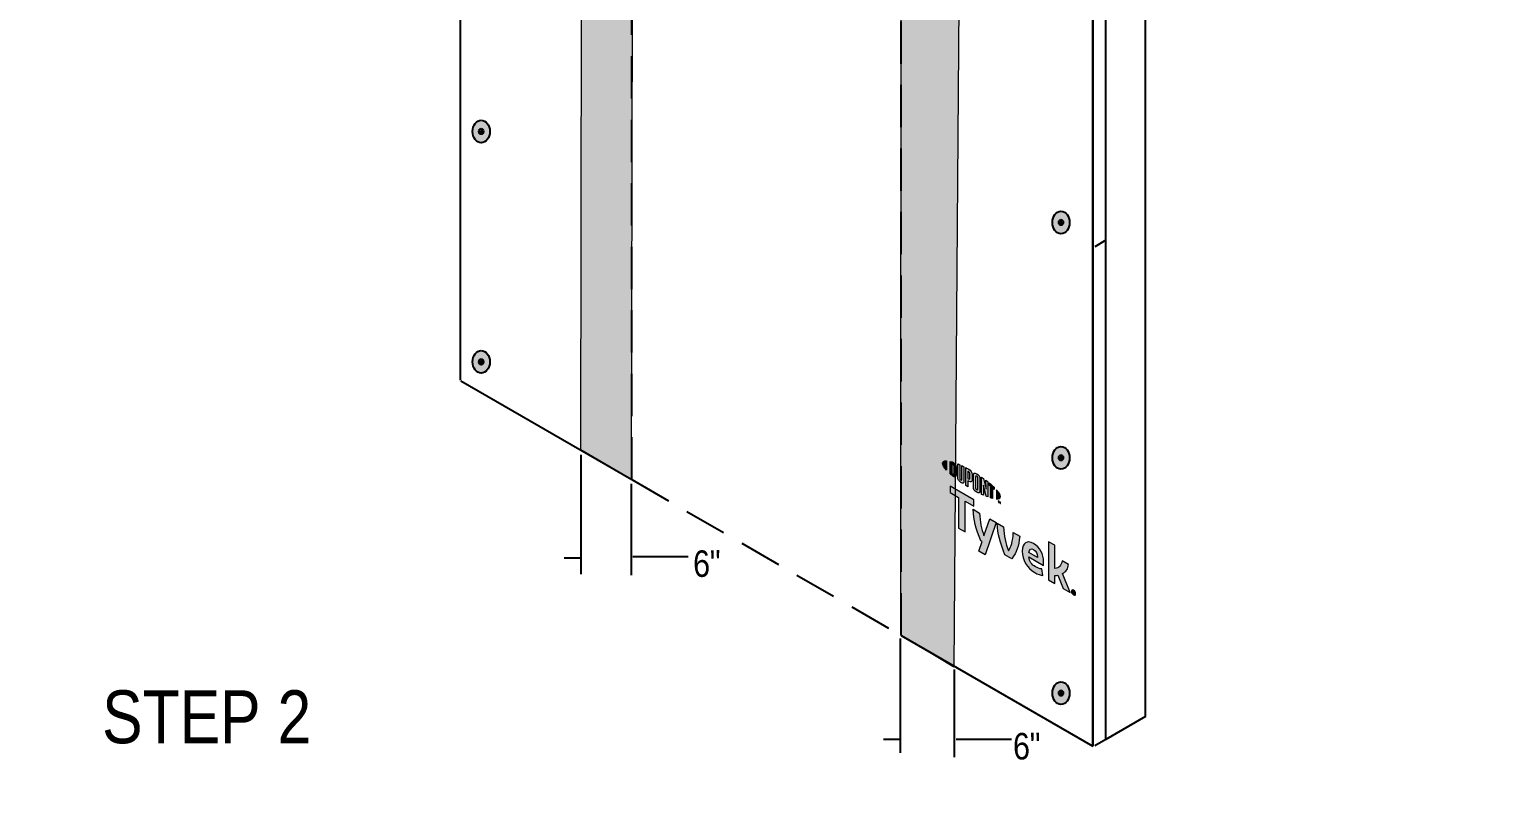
# Model space of a CAD drawing. Header units: inches. Extents: x -26 to 76, y -15 to 22.
# Drawn here: x 0.03 to 8.77, y -7.39 to -2.9 of the extents above; entities that cross this region are included whole.
import ezdxf

# ---------------------------------------------------------------- set-up
doc = ezdxf.new("R2010")
doc.units = ezdxf.units.IN
doc.header["$MEASUREMENT"] = 0
for name, pattern in [('AI-Linetype-0', [0.375113, 0.250075, -0.125038]), ('AI-Linetype-8', [0.375113, 0.250075, -0.125038]), ('AI-Linetype-9', [0.375113, 0.250075, -0.125038])]:
    doc.linetypes.add(name, pattern=pattern)
for name, color, linetype, lineweight in [('.ATI-TEXT_2', 7, 'Continuous', 0), ('G-ANNO-TTLB', 7, 'Continuous', 0), ('LOGOS', 7, 'Continuous', 0), ('No Fasteners', 7, 'Continuous', 0), ('TYVEK', 7, 'Continuous', 0)]:
    doc.layers.add(name, color=color, linetype=linetype, lineweight=lineweight)

# ---------------------------------------------------------------- blocks, each defined once
blk = doc.blocks.new('Block_31')
at = {"layer": 'TYVEK', "true_color": 0x003b71, "transparency": 33554687}
h = blk.add_hatch(color=156, dxfattribs=at)
h.dxf.hatch_style = 2
edge = h.paths.add_edge_path()
edge.add_ellipse((6.1205, -6.8238), major_axis=(0, 0.0664), ratio=0.766948, start_angle=0, end_angle=360)
at = {"layer": 'TYVEK', "color": 252, "lineweight": 25, "true_color": 0x848484}
for p, q in [((6.1205, -6.8063), (6.1205, -6.8405)), ((6.107, -6.8234), (6.134, -6.8234))]:
    blk.add_line(p, q, dxfattribs=at)
at = {"layer": 'TYVEK', "color": 18, "lineweight": 25, "true_color": 0x000000}
blk.add_ellipse((6.1205, -6.8238), major_axis=(0, 0.0664), ratio=0.766948, dxfattribs=at)
at = {"layer": 'TYVEK', "color": 252, "lineweight": 25, "true_color": 0x848484}
blk.add_ellipse((6.1205, -6.8234), major_axis=(0, 0.0171), ratio=0.788846, dxfattribs=at)
blk = doc.blocks.new('Block_32')
at = {"layer": 'TYVEK', "true_color": 0x003b71, "transparency": 33554687}
h = blk.add_hatch(color=156, dxfattribs=at)
h.dxf.hatch_style = 2
edge = h.paths.add_edge_path()
edge.add_ellipse((2.6992, -4.8675), major_axis=(0, 0.0664), ratio=0.766948, start_angle=0, end_angle=360)
at = {"layer": 'TYVEK', "color": 252, "lineweight": 25, "true_color": 0x848484}
for p, q in [((2.6857, -4.8671), (2.7128, -4.8671)), ((2.6992, -4.8499), (2.6992, -4.8842))]:
    blk.add_line(p, q, dxfattribs=at)
at = {"layer": 'TYVEK', "color": 18, "lineweight": 25, "true_color": 0x000000}
blk.add_ellipse((2.6992, -4.8675), major_axis=(0, 0.0664), ratio=0.766948, dxfattribs=at)
at = {"layer": 'TYVEK', "color": 252, "lineweight": 25, "true_color": 0x848484}
blk.add_ellipse((2.6992, -4.8671), major_axis=(0, 0.0171), ratio=0.788846, dxfattribs=at)
blk = doc.blocks.new('Block_33')
at = {"layer": 'TYVEK', "true_color": 0x003b71, "transparency": 33554687}
h = blk.add_hatch(color=156, dxfattribs=at)
h.dxf.hatch_style = 2
edge = h.paths.add_edge_path()
edge.add_ellipse((6.1205, -4.0441), major_axis=(0, 0.0664), ratio=0.766948, start_angle=0, end_angle=360)
at = {"layer": 'TYVEK', "color": 252, "lineweight": 25, "true_color": 0x848484}
for p, q in [((6.107, -4.0437), (6.134, -4.0437)), ((6.1205, -4.0265), (6.1205, -4.0608))]:
    blk.add_line(p, q, dxfattribs=at)
at = {"layer": 'TYVEK', "color": 18, "lineweight": 25, "true_color": 0x000000}
blk.add_ellipse((6.1205, -4.0441), major_axis=(0, 0.0664), ratio=0.766948, dxfattribs=at)
at = {"layer": 'TYVEK', "color": 252, "lineweight": 25, "true_color": 0x848484}
blk.add_ellipse((6.1205, -4.0437), major_axis=(0, 0.0171), ratio=0.788846, dxfattribs=at)
blk = doc.blocks.new('Block_34')
at = {"layer": 'TYVEK', "true_color": 0x003b71, "transparency": 33554687}
h = blk.add_hatch(color=156, dxfattribs=at)
h.dxf.hatch_style = 2
edge = h.paths.add_edge_path()
edge.add_ellipse((6.1205, -5.434), major_axis=(0, 0.0664), ratio=0.766948, start_angle=0, end_angle=360)
at = {"layer": 'TYVEK', "color": 252, "lineweight": 25, "true_color": 0x848484}
for p, q in [((6.107, -5.4335), (6.134, -5.4335)), ((6.1205, -5.4164), (6.1205, -5.4507))]:
    blk.add_line(p, q, dxfattribs=at)
at = {"layer": 'TYVEK', "color": 18, "lineweight": 25, "true_color": 0x000000}
blk.add_ellipse((6.1205, -5.434), major_axis=(0, 0.0664), ratio=0.766948, dxfattribs=at)
at = {"layer": 'TYVEK', "color": 252, "lineweight": 25, "true_color": 0x848484}
blk.add_ellipse((6.1205, -5.4335), major_axis=(0, 0.0171), ratio=0.788846, dxfattribs=at)
blk = doc.blocks.new('Block_37')
at = {"layer": 'TYVEK', "true_color": 0x003b71, "transparency": 33554687}
h = blk.add_hatch(color=156, dxfattribs=at)
h.dxf.hatch_style = 2
edge = h.paths.add_edge_path()
edge.add_ellipse((2.6992, -3.5066), major_axis=(0, 0.0664), ratio=0.766948, start_angle=0, end_angle=360)
at = {"layer": 'TYVEK', "color": 252, "lineweight": 25, "true_color": 0x848484}
for p, q in [((2.6992, -3.4891), (2.6992, -3.5233)), ((2.6857, -3.5062), (2.7128, -3.5062))]:
    blk.add_line(p, q, dxfattribs=at)
at = {"layer": 'TYVEK', "color": 18, "lineweight": 25, "true_color": 0x000000}
blk.add_ellipse((2.6992, -3.5066), major_axis=(0, 0.0664), ratio=0.766948, dxfattribs=at)
at = {"layer": 'TYVEK', "color": 252, "lineweight": 25, "true_color": 0x848484}
blk.add_ellipse((2.6992, -3.5062), major_axis=(0, 0.0171), ratio=0.788846, dxfattribs=at)
blk = doc.blocks.new('Block_39')
at = {"layer": 'TYVEK', "color": 18, "lineweight": 25, "true_color": 0x000000}
for points in [[(2.585, 0.8928)], [(2.585, -4.9733)]]:
    blk.add_lwpolyline(points, dxfattribs=at)
blk = doc.blocks.new('Block_40')
at = {"layer": 'TYVEK', "color": 18, "lineweight": 25, "true_color": 0x000000}
for points in [[(2.585, -4.9733)], [(6.3194, -7.1352)]]:
    blk.add_lwpolyline(points, dxfattribs=at)
blk = doc.blocks.new('Block_264')
at = {"layer": 'LOGOS', "true_color": 0x848484, "transparency": 33554687}
h = blk.add_hatch(color=252, dxfattribs=at)
h.dxf.hatch_style = 2
edge = h.paths.add_edge_path()
edge.add_spline(control_points=[(5.422, -5.466), (5.422, -5.476), (5.4305, -5.4903), (5.4453, -5.5069), (5.4453, -5.5069), (5.4453, -5.4522), (5.4453, -5.4522), (5.4305, -5.4516), (5.422, -5.456), (5.422, -5.466)], knot_values=[0, 0, 0, 0, 1, 1, 1, 2, 2, 2, 3, 3, 3, 3], degree=3, periodic=0)
h = blk.add_hatch(color=252, dxfattribs=at)
h.dxf.hatch_style = 2
edge = h.paths.add_edge_path()
edge.add_spline(control_points=[(5.4898, -5.5275), (5.4898, -5.5317), (5.4876, -5.5318), (5.485, -5.5303), (5.483, -5.5291), (5.4798, -5.5264), (5.4772, -5.5241), (5.4772, -5.5241), (5.4772, -5.4718), (5.4772, -5.4718), (5.4798, -5.4725), (5.483, -5.4735), (5.485, -5.4747), (5.4876, -5.4762), (5.4898, -5.4788), (5.4898, -5.483), (5.4898, -5.483), (5.4898, -5.5275), (5.4898, -5.5275)], knot_values=[0, 0, 0, 0, 1, 1, 1, 2, 2, 2, 3, 3, 3, 4, 4, 4, 5, 5, 5, 6, 6, 6, 6], degree=3, periodic=0)
edge = h.paths.add_edge_path()
edge.add_spline(control_points=[(5.4867, -5.462), (5.4826, -5.4596), (5.4766, -5.4575), (5.4658, -5.4551), (5.4658, -5.4551), (5.4658, -5.5277), (5.4658, -5.5277), (5.4753, -5.5365), (5.4826, -5.5426), (5.4867, -5.545), (5.4963, -5.5505), (5.5016, -5.5469), (5.5016, -5.5362), (5.5016, -5.5362), (5.5016, -5.488), (5.5016, -5.488), (5.5016, -5.4773), (5.4963, -5.4675), (5.4867, -5.462)], knot_values=[0, 0, 0, 0, 1, 1, 1, 2, 2, 2, 3, 3, 3, 4, 4, 4, 5, 5, 5, 6, 6, 6, 6], degree=3, periodic=0)
h = blk.add_hatch(color=252, dxfattribs=at)
h.dxf.hatch_style = 2
edge = h.paths.add_edge_path()
edge.add_spline(control_points=[(5.5349, -5.562), (5.5349, -5.5662), (5.5336, -5.5681), (5.529, -5.5649), (5.5246, -5.5616), (5.5233, -5.5588), (5.5233, -5.5538), (5.5233, -5.5538), (5.5233, -5.4748), (5.5233, -5.4748), (5.5204, -5.4735), (5.5137, -5.4707), (5.5109, -5.4695), (5.5109, -5.4695), (5.5109, -5.5494), (5.5109, -5.5494), (5.5109, -5.5621), (5.5163, -5.5702), (5.529, -5.5793), (5.5407, -5.5876), (5.5479, -5.5849), (5.5479, -5.5708), (5.5479, -5.5708), (5.5479, -5.4864), (5.5479, -5.4864), (5.5455, -5.4851), (5.5375, -5.4813), (5.5349, -5.4801), (5.5349, -5.4801), (5.5349, -5.562), (5.5349, -5.562)], knot_values=[0, 0, 0, 0, 1, 1, 1, 2, 2, 2, 3, 3, 3, 4, 4, 4, 5, 5, 5, 6, 6, 6, 7, 7, 7, 8, 8, 8, 9, 9, 9, 10, 10, 10, 10], degree=3, periodic=0)
h = blk.add_hatch(color=252, dxfattribs=at)
h.dxf.hatch_style = 2
edge = h.paths.add_edge_path()
edge.add_spline(control_points=[(5.5824, -5.5547), (5.5824, -5.5593), (5.581, -5.5608), (5.5757, -5.5578), (5.5757, -5.5578), (5.5711, -5.5551), (5.5711, -5.5551), (5.5711, -5.5551), (5.5711, -5.5132), (5.5711, -5.5132), (5.5731, -5.5143), (5.5742, -5.5148), (5.5754, -5.5156), (5.5812, -5.5189), (5.5824, -5.522), (5.5824, -5.5267), (5.5824, -5.5267), (5.5824, -5.5547), (5.5824, -5.5547)], knot_values=[0, 0, 0, 0, 1, 1, 1, 2, 2, 2, 3, 3, 3, 4, 4, 4, 5, 5, 5, 6, 6, 6, 6], degree=3, periodic=0)
edge = h.paths.add_edge_path()
edge.add_spline(control_points=[(5.5762, -5.5012), (5.5739, -5.4998), (5.5657, -5.4954), (5.5581, -5.4915), (5.5581, -5.4915), (5.5581, -5.5978), (5.5581, -5.5978), (5.5607, -5.5995), (5.5674, -5.6038), (5.5711, -5.606), (5.5711, -5.606), (5.5711, -5.5699), (5.5711, -5.5699), (5.5711, -5.5699), (5.5762, -5.5729), (5.5762, -5.5729), (5.5898, -5.5807), (5.5955, -5.5769), (5.5955, -5.5634), (5.5955, -5.5634), (5.5955, -5.5321), (5.5955, -5.5321), (5.5955, -5.5189), (5.5891, -5.5086), (5.5762, -5.5012)], knot_values=[0, 0, 0, 0, 1, 1, 1, 2, 2, 2, 3, 3, 3, 4, 4, 4, 5, 5, 5, 6, 6, 6, 7, 7, 7, 8, 8, 8, 8], degree=3, periodic=0)
h = blk.add_hatch(color=252, dxfattribs=at)
h.dxf.hatch_style = 2
edge = h.paths.add_edge_path()
edge.add_spline(control_points=[(5.6289, -5.6187), (5.6289, -5.6229), (5.6277, -5.6244), (5.6231, -5.6219), (5.6183, -5.6193), (5.617, -5.6162), (5.617, -5.6119), (5.617, -5.6119), (5.617, -5.5456), (5.617, -5.5456), (5.617, -5.5412), (5.6183, -5.5396), (5.6231, -5.5425), (5.6277, -5.5453), (5.6289, -5.5482), (5.6289, -5.5524), (5.6289, -5.5524), (5.6289, -5.6187), (5.6289, -5.6187)], knot_values=[0, 0, 0, 0, 1, 1, 1, 2, 2, 2, 3, 3, 3, 4, 4, 4, 5, 5, 5, 6, 6, 6, 6], degree=3, periodic=0)
edge = h.paths.add_edge_path()
edge.add_spline(control_points=[(5.6231, -5.5276), (5.611, -5.52), (5.6038, -5.5219), (5.6038, -5.5359), (5.6038, -5.5359), (5.6038, -5.6055), (5.6038, -5.6055), (5.6038, -5.6202), (5.6103, -5.6301), (5.6231, -5.6368), (5.6355, -5.6434), (5.6421, -5.6417), (5.6421, -5.626), (5.6421, -5.626), (5.6421, -5.5596), (5.6421, -5.5596), (5.6421, -5.5446), (5.6362, -5.5359), (5.6231, -5.5276)], knot_values=[0, 0, 0, 0, 1, 1, 1, 2, 2, 2, 3, 3, 3, 4, 4, 4, 5, 5, 5, 6, 6, 6, 6], degree=3, periodic=0)
h = blk.add_hatch(color=252, dxfattribs=at)
h.dxf.hatch_style = 2
edge = h.paths.add_edge_path()
edge.add_spline(control_points=[(5.6782, -5.6187), (5.6782, -5.6187), (5.6638, -5.5563), (5.6638, -5.5563), (5.6598, -5.5534), (5.6551, -5.5501), (5.6514, -5.5476), (5.6514, -5.5476), (5.6514, -5.6496), (5.6514, -5.6496), (5.654, -5.6508), (5.6606, -5.6537), (5.664, -5.6552), (5.664, -5.6552), (5.6629, -5.5945), (5.6629, -5.5945), (5.6629, -5.5945), (5.6782, -5.6611), (5.6782, -5.6611), (5.6815, -5.6624), (5.6862, -5.6641), (5.6893, -5.6653), (5.6893, -5.6653), (5.6893, -5.5756), (5.6893, -5.5756), (5.6861, -5.573), (5.6802, -5.5685), (5.6773, -5.5663), (5.6773, -5.5663), (5.6782, -5.6187), (5.6782, -5.6187)], knot_values=[0, 0, 0, 0, 1, 1, 1, 2, 2, 2, 3, 3, 3, 4, 4, 4, 5, 5, 5, 6, 6, 6, 7, 7, 7, 8, 8, 8, 9, 9, 9, 10, 10, 10, 10], degree=3, periodic=0)
h = blk.add_hatch(color=252, dxfattribs=at)
h.dxf.hatch_style = 2
edge = h.paths.add_edge_path()
edge.add_spline(control_points=[(5.6958, -5.595), (5.699, -5.5976), (5.7022, -5.6001), (5.7053, -5.6027), (5.7053, -5.6027), (5.7053, -5.6705), (5.7053, -5.6705), (5.7081, -5.6714), (5.7134, -5.6729), (5.7169, -5.6737), (5.7169, -5.6737), (5.7169, -5.6126), (5.7169, -5.6126), (5.7203, -5.6156), (5.7235, -5.6184), (5.7264, -5.6211), (5.7264, -5.6211), (5.7264, -5.608), (5.7264, -5.608), (5.7172, -5.599), (5.7073, -5.5903), (5.6958, -5.5808), (5.6958, -5.5808), (5.6958, -5.595), (5.6958, -5.595)], knot_values=[0, 0, 0, 0, 1, 1, 1, 2, 2, 2, 3, 3, 3, 4, 4, 4, 5, 5, 5, 6, 6, 6, 7, 7, 7, 8, 8, 8, 8], degree=3, periodic=0)
h = blk.add_hatch(color=252, dxfattribs=at)
h.dxf.hatch_style = 2
edge = h.paths.add_edge_path()
edge.add_spline(control_points=[(5.7638, -5.6633), (5.7638, -5.6733), (5.7553, -5.6778), (5.7404, -5.6773), (5.7404, -5.6773), (5.7404, -5.6225), (5.7404, -5.6225), (5.7553, -5.6391), (5.7638, -5.6533), (5.7638, -5.6633)], knot_values=[0, 0, 0, 0, 1, 1, 1, 2, 2, 2, 3, 3, 3, 3], degree=3, periodic=0)
h = blk.add_hatch(color=252, dxfattribs=at)
h.dxf.hatch_style = 2
edge = h.paths.add_edge_path()
edge.add_spline(control_points=[(5.7568, -5.6922), (5.7568, -5.6922), (5.7582, -5.693), (5.7582, -5.693), (5.7582, -5.693), (5.7603, -5.698), (5.7603, -5.698), (5.7603, -5.698), (5.7624, -5.6954), (5.7624, -5.6954), (5.7624, -5.6954), (5.7638, -5.6962), (5.7638, -5.6962), (5.7638, -5.6962), (5.7638, -5.7041), (5.7638, -5.7041), (5.7638, -5.7041), (5.7625, -5.7034), (5.7625, -5.7034), (5.7625, -5.7034), (5.7625, -5.6978), (5.7625, -5.6978), (5.7625, -5.6978), (5.7604, -5.7003), (5.7604, -5.7003), (5.7604, -5.7003), (5.7602, -5.7002), (5.7602, -5.7002), (5.7602, -5.7002), (5.7581, -5.6953), (5.7581, -5.6953), (5.7581, -5.6953), (5.7581, -5.7009), (5.7581, -5.7009), (5.7581, -5.7009), (5.7568, -5.7001), (5.7568, -5.7001), (5.7568, -5.7001), (5.7568, -5.6922), (5.7568, -5.6922)], knot_values=[0, 0, 0, 0, 1, 1, 1, 2, 2, 2, 3, 3, 3, 4, 4, 4, 5, 5, 5, 6, 6, 6, 7, 7, 7, 8, 8, 8, 9, 9, 9, 10, 10, 10, 11, 11, 11, 12, 12, 12, 13, 13, 13, 13], degree=3, periodic=0)
edge = h.paths.add_edge_path()
edge.add_spline(control_points=[(5.7519, -5.6908), (5.7519, -5.6908), (5.7498, -5.6896), (5.7498, -5.6896), (5.7498, -5.6896), (5.7498, -5.6882), (5.7498, -5.6882), (5.7498, -5.6882), (5.7554, -5.6914), (5.7554, -5.6914), (5.7554, -5.6914), (5.7554, -5.6928), (5.7554, -5.6928), (5.7554, -5.6928), (5.7532, -5.6915), (5.7532, -5.6915), (5.7532, -5.6915), (5.7532, -5.6981), (5.7532, -5.6981), (5.7532, -5.6981), (5.7519, -5.6973), (5.7519, -5.6973), (5.7519, -5.6973), (5.7519, -5.6908), (5.7519, -5.6908)], knot_values=[0, 0, 0, 0, 1, 1, 1, 2, 2, 2, 3, 3, 3, 4, 4, 4, 5, 5, 5, 6, 6, 6, 7, 7, 7, 8, 8, 8, 8], degree=3, periodic=0)
at = {"layer": 'LOGOS'}
for points, knots in [([(5.422, -5.466), (5.422, -5.476), (5.4305, -5.4903), (5.4453, -5.5069), (5.4453, -5.5069), (5.4453, -5.4522), (5.4453, -5.4522), (5.4305, -5.4516), (5.422, -5.456), (5.422, -5.466)], [0, 0, 0, 0, 1, 1, 1, 2, 2, 2, 3, 3, 3, 3]), ([(5.4867, -5.462), (5.4826, -5.4596), (5.4766, -5.4575), (5.4658, -5.4551), (5.4658, -5.4551), (5.4658, -5.5277), (5.4658, -5.5277), (5.4753, -5.5365), (5.4826, -5.5426), (5.4867, -5.545), (5.4963, -5.5505), (5.5016, -5.5469), (5.5016, -5.5362), (5.5016, -5.5362), (5.5016, -5.488), (5.5016, -5.488), (5.5016, -5.4773), (5.4963, -5.4675), (5.4867, -5.462)], [0, 0, 0, 0, 1, 1, 1, 2, 2, 2, 3, 3, 3, 4, 4, 4, 5, 5, 5, 6, 6, 6, 6]), ([(5.4898, -5.5275), (5.4898, -5.5317), (5.4876, -5.5318), (5.485, -5.5303), (5.483, -5.5291), (5.4798, -5.5264), (5.4772, -5.5241), (5.4772, -5.5241), (5.4772, -5.4718), (5.4772, -5.4718), (5.4798, -5.4725), (5.483, -5.4735), (5.485, -5.4747), (5.4876, -5.4762), (5.4898, -5.4788), (5.4898, -5.483), (5.4898, -5.483), (5.4898, -5.5275), (5.4898, -5.5275)], [0, 0, 0, 0, 1, 1, 1, 2, 2, 2, 3, 3, 3, 4, 4, 4, 5, 5, 5, 6, 6, 6, 6]), ([(5.5349, -5.562), (5.5349, -5.5662), (5.5336, -5.5681), (5.529, -5.5649), (5.5246, -5.5616), (5.5233, -5.5588), (5.5233, -5.5538), (5.5233, -5.5538), (5.5233, -5.4748), (5.5233, -5.4748), (5.5204, -5.4735), (5.5137, -5.4707), (5.5109, -5.4695), (5.5109, -5.4695), (5.5109, -5.5494), (5.5109, -5.5494), (5.5109, -5.5621), (5.5163, -5.5702), (5.529, -5.5793), (5.5407, -5.5876), (5.5479, -5.5849), (5.5479, -5.5708), (5.5479, -5.5708), (5.5479, -5.4864), (5.5479, -5.4864), (5.5455, -5.4851), (5.5375, -5.4813), (5.5349, -5.4801), (5.5349, -5.4801), (5.5349, -5.562), (5.5349, -5.562)], [0, 0, 0, 0, 1, 1, 1, 2, 2, 2, 3, 3, 3, 4, 4, 4, 5, 5, 5, 6, 6, 6, 7, 7, 7, 8, 8, 8, 9, 9, 9, 10, 10, 10, 10]), ([(5.5762, -5.5012), (5.5739, -5.4998), (5.5657, -5.4954), (5.5581, -5.4915), (5.5581, -5.4915), (5.5581, -5.5978), (5.5581, -5.5978), (5.5607, -5.5995), (5.5674, -5.6038), (5.5711, -5.606), (5.5711, -5.606), (5.5711, -5.5699), (5.5711, -5.5699), (5.5711, -5.5699), (5.5762, -5.5729), (5.5762, -5.5729), (5.5898, -5.5807), (5.5955, -5.5769), (5.5955, -5.5634), (5.5955, -5.5634), (5.5955, -5.5321), (5.5955, -5.5321), (5.5955, -5.5189), (5.5891, -5.5086), (5.5762, -5.5012)], [0, 0, 0, 0, 1, 1, 1, 2, 2, 2, 3, 3, 3, 4, 4, 4, 5, 5, 5, 6, 6, 6, 7, 7, 7, 8, 8, 8, 8]), ([(5.5824, -5.5547), (5.5824, -5.5593), (5.581, -5.5608), (5.5757, -5.5578), (5.5757, -5.5578), (5.5711, -5.5551), (5.5711, -5.5551), (5.5711, -5.5551), (5.5711, -5.5132), (5.5711, -5.5132), (5.5731, -5.5143), (5.5742, -5.5148), (5.5754, -5.5156), (5.5812, -5.5189), (5.5824, -5.522), (5.5824, -5.5267), (5.5824, -5.5267), (5.5824, -5.5547), (5.5824, -5.5547)], [0, 0, 0, 0, 1, 1, 1, 2, 2, 2, 3, 3, 3, 4, 4, 4, 5, 5, 5, 6, 6, 6, 6]), ([(5.6231, -5.5276), (5.611, -5.52), (5.6038, -5.5219), (5.6038, -5.5359), (5.6038, -5.5359), (5.6038, -5.6055), (5.6038, -5.6055), (5.6038, -5.6202), (5.6103, -5.6301), (5.6231, -5.6368), (5.6355, -5.6434), (5.6421, -5.6417), (5.6421, -5.626), (5.6421, -5.626), (5.6421, -5.5596), (5.6421, -5.5596), (5.6421, -5.5446), (5.6362, -5.5359), (5.6231, -5.5276)], [0, 0, 0, 0, 1, 1, 1, 2, 2, 2, 3, 3, 3, 4, 4, 4, 5, 5, 5, 6, 6, 6, 6]), ([(5.6289, -5.6187), (5.6289, -5.6229), (5.6277, -5.6244), (5.6231, -5.6219), (5.6183, -5.6193), (5.617, -5.6162), (5.617, -5.6119), (5.617, -5.6119), (5.617, -5.5456), (5.617, -5.5456), (5.617, -5.5412), (5.6183, -5.5396), (5.6231, -5.5425), (5.6277, -5.5453), (5.6289, -5.5482), (5.6289, -5.5524), (5.6289, -5.5524), (5.6289, -5.6187), (5.6289, -5.6187)], [0, 0, 0, 0, 1, 1, 1, 2, 2, 2, 3, 3, 3, 4, 4, 4, 5, 5, 5, 6, 6, 6, 6]), ([(5.6782, -5.6187), (5.6782, -5.6187), (5.6638, -5.5563), (5.6638, -5.5563), (5.6598, -5.5534), (5.6551, -5.5501), (5.6514, -5.5476), (5.6514, -5.5476), (5.6514, -5.6496), (5.6514, -5.6496), (5.654, -5.6508), (5.6606, -5.6537), (5.664, -5.6552), (5.664, -5.6552), (5.6629, -5.5945), (5.6629, -5.5945), (5.6629, -5.5945), (5.6782, -5.6611), (5.6782, -5.6611), (5.6815, -5.6624), (5.6862, -5.6641), (5.6893, -5.6653), (5.6893, -5.6653), (5.6893, -5.5756), (5.6893, -5.5756), (5.6861, -5.573), (5.6802, -5.5685), (5.6773, -5.5663), (5.6773, -5.5663), (5.6782, -5.6187), (5.6782, -5.6187)], [0, 0, 0, 0, 1, 1, 1, 2, 2, 2, 3, 3, 3, 4, 4, 4, 5, 5, 5, 6, 6, 6, 7, 7, 7, 8, 8, 8, 9, 9, 9, 10, 10, 10, 10]), ([(5.6958, -5.595), (5.699, -5.5976), (5.7022, -5.6001), (5.7053, -5.6027), (5.7053, -5.6027), (5.7053, -5.6705), (5.7053, -5.6705), (5.7081, -5.6714), (5.7134, -5.6729), (5.7169, -5.6737), (5.7169, -5.6737), (5.7169, -5.6126), (5.7169, -5.6126), (5.7203, -5.6156), (5.7235, -5.6184), (5.7264, -5.6211), (5.7264, -5.6211), (5.7264, -5.608), (5.7264, -5.608), (5.7172, -5.599), (5.7073, -5.5903), (5.6958, -5.5808), (5.6958, -5.5808), (5.6958, -5.595), (5.6958, -5.595)], [0, 0, 0, 0, 1, 1, 1, 2, 2, 2, 3, 3, 3, 4, 4, 4, 5, 5, 5, 6, 6, 6, 7, 7, 7, 8, 8, 8, 8]), ([(5.7638, -5.6633), (5.7638, -5.6733), (5.7553, -5.6778), (5.7404, -5.6773), (5.7404, -5.6773), (5.7404, -5.6225), (5.7404, -5.6225), (5.7553, -5.6391), (5.7638, -5.6533), (5.7638, -5.6633)], [0, 0, 0, 0, 1, 1, 1, 2, 2, 2, 3, 3, 3, 3]), ([(5.7519, -5.6908), (5.7519, -5.6908), (5.7498, -5.6896), (5.7498, -5.6896), (5.7498, -5.6896), (5.7498, -5.6882), (5.7498, -5.6882), (5.7498, -5.6882), (5.7554, -5.6914), (5.7554, -5.6914), (5.7554, -5.6914), (5.7554, -5.6928), (5.7554, -5.6928), (5.7554, -5.6928), (5.7532, -5.6915), (5.7532, -5.6915), (5.7532, -5.6915), (5.7532, -5.6981), (5.7532, -5.6981), (5.7532, -5.6981), (5.7519, -5.6973), (5.7519, -5.6973), (5.7519, -5.6973), (5.7519, -5.6908), (5.7519, -5.6908)], [0, 0, 0, 0, 1, 1, 1, 2, 2, 2, 3, 3, 3, 4, 4, 4, 5, 5, 5, 6, 6, 6, 7, 7, 7, 8, 8, 8, 8]), ([(5.7568, -5.6922), (5.7568, -5.6922), (5.7582, -5.693), (5.7582, -5.693), (5.7582, -5.693), (5.7603, -5.698), (5.7603, -5.698), (5.7603, -5.698), (5.7624, -5.6954), (5.7624, -5.6954), (5.7624, -5.6954), (5.7638, -5.6962), (5.7638, -5.6962), (5.7638, -5.6962), (5.7638, -5.7041), (5.7638, -5.7041), (5.7638, -5.7041), (5.7625, -5.7034), (5.7625, -5.7034), (5.7625, -5.7034), (5.7625, -5.6978), (5.7625, -5.6978), (5.7625, -5.6978), (5.7604, -5.7003), (5.7604, -5.7003), (5.7604, -5.7003), (5.7602, -5.7002), (5.7602, -5.7002), (5.7602, -5.7002), (5.7581, -5.6953), (5.7581, -5.6953), (5.7581, -5.6953), (5.7581, -5.7009), (5.7581, -5.7009), (5.7581, -5.7009), (5.7568, -5.7001), (5.7568, -5.7001), (5.7568, -5.7001), (5.7568, -5.6922), (5.7568, -5.6922)], [0, 0, 0, 0, 1, 1, 1, 2, 2, 2, 3, 3, 3, 4, 4, 4, 5, 5, 5, 6, 6, 6, 7, 7, 7, 8, 8, 8, 9, 9, 9, 10, 10, 10, 11, 11, 11, 12, 12, 12, 13, 13, 13, 13])]:
    blk.add_open_spline(points, degree=3, knots=knots, dxfattribs=at)
blk = doc.blocks.new('Block_268')
at = {"layer": 'LOGOS', "true_color": 0x848484, "transparency": 33554687}
h = blk.add_hatch(color=252, dxfattribs=at)
h.dxf.hatch_style = 2
h.paths.add_polyline_path([(5.6061, -5.6817), (5.4658, -5.6007), (5.4658, -5.6388), (5.5165, -5.6681), (5.5165, -5.8486), (5.5554, -5.8711), (5.5554, -5.6906), (5.6061, -5.7198)])
h = blk.add_hatch(color=252, dxfattribs=at)
h.dxf.hatch_style = 2
edge = h.paths.add_edge_path()
edge.add_spline(control_points=[(5.8393, -5.8754), (5.8369, -5.9274), (5.8265, -5.9576), (5.8104, -5.9836), (5.7949, -5.9394), (5.7848, -5.8973), (5.7818, -5.8422), (5.7818, -5.8422), (5.744, -5.8203), (5.744, -5.8203), (5.7481, -5.8855), (5.7603, -5.9328), (5.7897, -6.0063), (5.7897, -6.0063), (5.8314, -6.0304), (5.8314, -6.0304), (5.8597, -5.9902), (5.8715, -5.9567), (5.8769, -5.8971), (5.8769, -5.8971), (5.8393, -5.8754), (5.8393, -5.8754)], knot_values=[0, 0, 0, 0, 1, 1, 1, 2, 2, 2, 3, 3, 3, 4, 4, 4, 5, 5, 5, 6, 6, 6, 7, 7, 7, 7], degree=3, periodic=0)
h = blk.add_hatch(color=252, dxfattribs=at)
h.dxf.hatch_style = 2
edge = h.paths.add_edge_path()
edge.add_spline(control_points=[(5.9306, -5.9927), (5.9306, -5.9927), (5.9823, -6.0226), (5.9823, -6.0226), (5.9823, -6.0226), (5.9823, -6.0188), (5.9823, -6.0188), (5.9823, -6.0013), (5.9742, -5.9838), (5.9592, -5.9752), (5.9434, -5.9661), (5.933, -5.9729), (5.9306, -5.9927)], knot_values=[0, 0, 0, 0, 1, 1, 1, 2, 2, 2, 3, 3, 3, 4, 4, 4, 4], degree=3, periodic=0)
edge = h.paths.add_edge_path()
edge.add_spline(control_points=[(6.0131, -6.1284), (6.0011, -6.1277), (5.9834, -6.1219), (5.9654, -6.1115), (5.9216, -6.0862), (5.8916, -6.037), (5.8916, -5.9852), (5.8916, -5.9355), (5.9191, -5.9177), (5.9592, -5.9408), (5.9949, -5.9614), (6.0183, -6.004), (6.0183, -6.0458), (6.0183, -6.0552), (6.0177, -6.063), (6.0172, -6.0689), (6.0172, -6.0689), (5.9311, -6.0192), (5.9311, -6.0192), (5.9347, -6.0463), (5.9475, -6.0649), (5.9692, -6.0775), (5.9826, -6.0852), (5.9954, -6.0892), (6.0071, -6.0903), (6.0071, -6.0903), (6.0131, -6.1284), (6.0131, -6.1284)], knot_values=[0, 0, 0, 0, 1, 1, 1, 2, 2, 2, 3, 3, 3, 4, 4, 4, 5, 5, 5, 6, 6, 6, 7, 7, 7, 8, 8, 8, 9, 9, 9, 9], degree=3, periodic=0)
h = blk.add_hatch(color=252, dxfattribs=at)
h.dxf.hatch_style = 2
edge = h.paths.add_edge_path()
edge.add_spline(control_points=[(6.1297, -6.1174), (6.1297, -6.1174), (6.1749, -6.2287), (6.1749, -6.2287), (6.1749, -6.2287), (6.1341, -6.2051), (6.1341, -6.2051), (6.1341, -6.2051), (6.1027, -6.1261), (6.1027, -6.1261), (6.097, -6.1275), (6.091, -6.1287), (6.0845, -6.1297), (6.0845, -6.1297), (6.0845, -6.1765), (6.0845, -6.1765), (6.0845, -6.1765), (6.0469, -6.1548), (6.0469, -6.1548), (6.0469, -6.1548), (6.0469, -5.9309), (6.0469, -5.9309), (6.0469, -5.9309), (6.0845, -5.9504), (6.0845, -5.9504), (6.0845, -5.9504), (6.0845, -6.0881), (6.0845, -6.0881), (6.1101, -6.0839), (6.1226, -6.0692), (6.127, -6.0415), (6.127, -6.0415), (6.1643, -6.063), (6.1643, -6.063), (6.1635, -6.0894), (6.1515, -6.1065), (6.1297, -6.1174)], knot_values=[0, 0, 0, 0, 1, 1, 1, 2, 2, 2, 3, 3, 3, 4, 4, 4, 5, 5, 5, 6, 6, 6, 7, 7, 7, 8, 8, 8, 9, 9, 9, 10, 10, 10, 11, 11, 11, 12, 12, 12, 12], degree=3, periodic=0)
at = {"layer": 'LOGOS'}
blk.add_lwpolyline([(5.6061, -5.6817), (5.4658, -5.6007), (5.4658, -5.6388), (5.5165, -5.6681), (5.5165, -5.8486), (5.5554, -5.8711), (5.5554, -5.6906), (5.6061, -5.7198)], close=True, dxfattribs=at)
for points, knots in [([(5.8393, -5.8754), (5.8369, -5.9274), (5.8265, -5.9576), (5.8104, -5.9836), (5.7949, -5.9394), (5.7848, -5.8973), (5.7818, -5.8422), (5.7818, -5.8422), (5.744, -5.8203), (5.744, -5.8203), (5.7481, -5.8855), (5.7603, -5.9328), (5.7897, -6.0063), (5.7897, -6.0063), (5.8314, -6.0304), (5.8314, -6.0304), (5.8597, -5.9902), (5.8715, -5.9567), (5.8769, -5.8971), (5.8769, -5.8971), (5.8393, -5.8754), (5.8393, -5.8754)], [0, 0, 0, 0, 1, 1, 1, 2, 2, 2, 3, 3, 3, 4, 4, 4, 5, 5, 5, 6, 6, 6, 7, 7, 7, 7]), ([(6.0131, -6.1284), (6.0011, -6.1277), (5.9834, -6.1219), (5.9654, -6.1115), (5.9216, -6.0862), (5.8916, -6.037), (5.8916, -5.9852), (5.8916, -5.9355), (5.9191, -5.9177), (5.9592, -5.9408), (5.9949, -5.9614), (6.0183, -6.004), (6.0183, -6.0458), (6.0183, -6.0552), (6.0177, -6.063), (6.0172, -6.0689), (6.0172, -6.0689), (5.9311, -6.0192), (5.9311, -6.0192), (5.9347, -6.0463), (5.9475, -6.0649), (5.9692, -6.0775), (5.9826, -6.0852), (5.9954, -6.0892), (6.0071, -6.0903), (6.0071, -6.0903), (6.0131, -6.1284), (6.0131, -6.1284)], [0, 0, 0, 0, 1, 1, 1, 2, 2, 2, 3, 3, 3, 4, 4, 4, 5, 5, 5, 6, 6, 6, 7, 7, 7, 8, 8, 8, 9, 9, 9, 9]), ([(6.1297, -6.1174), (6.1297, -6.1174), (6.1749, -6.2287), (6.1749, -6.2287), (6.1749, -6.2287), (6.1341, -6.2051), (6.1341, -6.2051), (6.1341, -6.2051), (6.1027, -6.1261), (6.1027, -6.1261), (6.097, -6.1275), (6.091, -6.1287), (6.0845, -6.1297), (6.0845, -6.1297), (6.0845, -6.1765), (6.0845, -6.1765), (6.0845, -6.1765), (6.0469, -6.1548), (6.0469, -6.1548), (6.0469, -6.1548), (6.0469, -5.9309), (6.0469, -5.9309), (6.0469, -5.9309), (6.0845, -5.9504), (6.0845, -5.9504), (6.0845, -5.9504), (6.0845, -6.0881), (6.0845, -6.0881), (6.1101, -6.0839), (6.1226, -6.0692), (6.127, -6.0415), (6.127, -6.0415), (6.1643, -6.063), (6.1643, -6.063), (6.1635, -6.0894), (6.1515, -6.1065), (6.1297, -6.1174)], [0, 0, 0, 0, 1, 1, 1, 2, 2, 2, 3, 3, 3, 4, 4, 4, 5, 5, 5, 6, 6, 6, 7, 7, 7, 8, 8, 8, 9, 9, 9, 10, 10, 10, 11, 11, 11, 12, 12, 12, 12]), ([(5.9306, -5.9927), (5.9306, -5.9927), (5.9823, -6.0226), (5.9823, -6.0226), (5.9823, -6.0226), (5.9823, -6.0188), (5.9823, -6.0188), (5.9823, -6.0013), (5.9742, -5.9838), (5.9592, -5.9752), (5.9434, -5.9661), (5.933, -5.9729), (5.9306, -5.9927)], [0, 0, 0, 0, 1, 1, 1, 2, 2, 2, 3, 3, 3, 4, 4, 4, 4])]:
    blk.add_open_spline(points, degree=3, knots=knots, dxfattribs=at)
blk = doc.blocks.new('Block_267')
at = {"layer": 'LOGOS', "true_color": 0x848484, "transparency": 33554687}
h = blk.add_hatch(color=252, dxfattribs=at)
h.dxf.hatch_style = 2
edge = h.paths.add_edge_path()
edge.add_spline(control_points=[(5.6997, -5.7948), (5.6997, -5.7948), (5.666, -5.8954), (5.666, -5.8954), (5.6516, -5.8533), (5.6423, -5.8126), (5.6394, -5.76), (5.6394, -5.76), (5.6016, -5.7381), (5.6016, -5.7381), (5.6056, -5.8032), (5.6179, -5.8506), (5.6473, -5.9241), (5.6473, -5.9241), (5.6549, -5.9285), (5.6549, -5.9285), (5.6549, -5.9285), (5.6356, -5.986), (5.6356, -5.986), (5.6356, -5.986), (5.6732, -6.0077), (5.6732, -6.0077), (5.6732, -6.0077), (5.7373, -5.8165), (5.7373, -5.8165), (5.7373, -5.8165), (5.6997, -5.7948), (5.6997, -5.7948)], knot_values=[0, 0, 0, 0, 1, 1, 1, 2, 2, 2, 3, 3, 3, 4, 4, 4, 5, 5, 5, 6, 6, 6, 7, 7, 7, 8, 8, 8, 9, 9, 9, 9], degree=3, periodic=0)
at = {"layer": 'LOGOS'}
blk.add_open_spline([(5.6997, -5.7948), (5.6997, -5.7948), (5.666, -5.8954), (5.666, -5.8954), (5.6516, -5.8533), (5.6423, -5.8126), (5.6394, -5.76), (5.6394, -5.76), (5.6016, -5.7381), (5.6016, -5.7381), (5.6056, -5.8032), (5.6179, -5.8506), (5.6473, -5.9241), (5.6473, -5.9241), (5.6549, -5.9285), (5.6549, -5.9285), (5.6549, -5.9285), (5.6356, -5.986), (5.6356, -5.986), (5.6356, -5.986), (5.6732, -6.0077), (5.6732, -6.0077), (5.6732, -6.0077), (5.7373, -5.8165), (5.7373, -5.8165), (5.7373, -5.8165), (5.6997, -5.7948), (5.6997, -5.7948)], degree=3, knots=[0, 0, 0, 0, 1, 1, 1, 2, 2, 2, 3, 3, 3, 4, 4, 4, 5, 5, 5, 6, 6, 6, 7, 7, 7, 8, 8, 8, 9, 9, 9, 9], dxfattribs=at)
blk.add_blockref('Block_268', (0, 0), dxfattribs=at)
blk = doc.blocks.new('Block_269')
at = {"layer": 'LOGOS', "true_color": 0x848484, "transparency": 33554687}
h = blk.add_hatch(color=252, dxfattribs=at)
h.dxf.hatch_style = 2
edge = h.paths.add_edge_path()
edge.add_spline(control_points=[(6.193, -6.2244), (6.193, -6.2244), (6.193, -6.2285), (6.193, -6.2285), (6.193, -6.2285), (6.1945, -6.2294), (6.1945, -6.2294), (6.196, -6.2303), (6.1968, -6.2303), (6.1968, -6.2287), (6.1968, -6.2272), (6.196, -6.2262), (6.1945, -6.2253), (6.1945, -6.2253), (6.193, -6.2244), (6.193, -6.2244)], knot_values=[0, 0, 0, 0, 1, 1, 1, 2, 2, 2, 3, 3, 3, 4, 4, 4, 5, 5, 5, 5], degree=3, periodic=0)
edge = h.paths.add_edge_path()
edge.add_spline(control_points=[(6.1903, -6.2203), (6.1903, -6.2203), (6.1945, -6.2227), (6.1945, -6.2227), (6.1978, -6.2246), (6.1994, -6.2273), (6.1994, -6.2302), (6.1994, -6.2322), (6.1986, -6.2331), (6.197, -6.2329), (6.1978, -6.2352), (6.1989, -6.2375), (6.2003, -6.2402), (6.2003, -6.2402), (6.1971, -6.2383), (6.1971, -6.2383), (6.1959, -6.236), (6.1951, -6.2339), (6.1944, -6.2318), (6.1944, -6.2318), (6.193, -6.231), (6.193, -6.231), (6.193, -6.231), (6.193, -6.2359), (6.193, -6.2359), (6.193, -6.2359), (6.1903, -6.2344), (6.1903, -6.2344), (6.1903, -6.2344), (6.1903, -6.2203), (6.1903, -6.2203)], knot_values=[0, 0, 0, 0, 1, 1, 1, 2, 2, 2, 3, 3, 3, 4, 4, 4, 5, 5, 5, 6, 6, 6, 7, 7, 7, 8, 8, 8, 9, 9, 9, 10, 10, 10, 10], degree=3, periodic=0)
edge = h.paths.add_edge_path()
edge.add_spline(control_points=[(6.1947, -6.2192), (6.1887, -6.2157), (6.1854, -6.2177), (6.1854, -6.2247), (6.1854, -6.2318), (6.1887, -6.2377), (6.1947, -6.2411), (6.2006, -6.2445), (6.204, -6.2426), (6.204, -6.2355), (6.204, -6.2285), (6.2006, -6.2226), (6.1947, -6.2192)], knot_values=[0, 0, 0, 0, 1, 1, 1, 2, 2, 2, 3, 3, 3, 4, 4, 4, 4], degree=3, periodic=0)
edge = h.paths.add_edge_path()
edge.add_spline(control_points=[(6.1947, -6.2163), (6.202, -6.2205), (6.2068, -6.2287), (6.2068, -6.2371), (6.2068, -6.2455), (6.2019, -6.248), (6.1947, -6.2438), (6.1873, -6.2396), (6.1825, -6.2315), (6.1825, -6.2231), (6.1825, -6.2147), (6.1873, -6.2121), (6.1947, -6.2163)], knot_values=[0, 0, 0, 0, 1, 1, 1, 2, 2, 2, 3, 3, 3, 4, 4, 4, 4], degree=3, periodic=0)
at = {"layer": 'LOGOS'}
for points, knots in [([(6.1947, -6.2163), (6.202, -6.2205), (6.2068, -6.2287), (6.2068, -6.2371), (6.2068, -6.2455), (6.2019, -6.248), (6.1947, -6.2438), (6.1873, -6.2396), (6.1825, -6.2315), (6.1825, -6.2231), (6.1825, -6.2147), (6.1873, -6.2121), (6.1947, -6.2163)], [0, 0, 0, 0, 1, 1, 1, 2, 2, 2, 3, 3, 3, 4, 4, 4, 4]), ([(6.1947, -6.2192), (6.1887, -6.2157), (6.1854, -6.2177), (6.1854, -6.2247), (6.1854, -6.2318), (6.1887, -6.2377), (6.1947, -6.2411), (6.2006, -6.2445), (6.204, -6.2426), (6.204, -6.2355), (6.204, -6.2285), (6.2006, -6.2226), (6.1947, -6.2192)], [0, 0, 0, 0, 1, 1, 1, 2, 2, 2, 3, 3, 3, 4, 4, 4, 4]), ([(6.1903, -6.2203), (6.1903, -6.2203), (6.1945, -6.2227), (6.1945, -6.2227), (6.1978, -6.2246), (6.1994, -6.2273), (6.1994, -6.2302), (6.1994, -6.2322), (6.1986, -6.2331), (6.197, -6.2329), (6.1978, -6.2352), (6.1989, -6.2375), (6.2003, -6.2402), (6.2003, -6.2402), (6.1971, -6.2383), (6.1971, -6.2383), (6.1959, -6.236), (6.1951, -6.2339), (6.1944, -6.2318), (6.1944, -6.2318), (6.193, -6.231), (6.193, -6.231), (6.193, -6.231), (6.193, -6.2359), (6.193, -6.2359), (6.193, -6.2359), (6.1903, -6.2344), (6.1903, -6.2344), (6.1903, -6.2344), (6.1903, -6.2203), (6.1903, -6.2203)], [0, 0, 0, 0, 1, 1, 1, 2, 2, 2, 3, 3, 3, 4, 4, 4, 5, 5, 5, 6, 6, 6, 7, 7, 7, 8, 8, 8, 9, 9, 9, 10, 10, 10, 10]), ([(6.193, -6.2244), (6.193, -6.2244), (6.193, -6.2285), (6.193, -6.2285), (6.193, -6.2285), (6.1945, -6.2294), (6.1945, -6.2294), (6.196, -6.2303), (6.1968, -6.2303), (6.1968, -6.2287), (6.1968, -6.2272), (6.196, -6.2262), (6.1945, -6.2253), (6.1945, -6.2253), (6.193, -6.2244), (6.193, -6.2244)], [0, 0, 0, 0, 1, 1, 1, 2, 2, 2, 3, 3, 3, 4, 4, 4, 5, 5, 5, 5])]:
    blk.add_open_spline(points, degree=3, knots=knots, dxfattribs=at)
blk = doc.blocks.new('Block_266')
at = {"layer": 'LOGOS'}
for name in ['Block_267', 'Block_269']:
    blk.add_blockref(name, (0, 0), dxfattribs=at)
blk = doc.blocks.new('Block_265')
at = {"layer": 'LOGOS'}
blk.add_blockref('Block_266', (0, 0), dxfattribs=at)
blk = doc.blocks.new('Block_263')
at = {"layer": 'LOGOS'}
for name in ['Block_264', 'Block_265']:
    blk.add_blockref(name, (0, 0), dxfattribs=at)

msp = doc.modelspace()

# ---------------------------------------------------------------- hatches: boundary and pattern name
at = {"layer": 'G-ANNO-TTLB', "true_color": 0xff00ff, "transparency": 33554687}
h = msp.add_hatch(color=6, dxfattribs=at)
edge = h.paths.add_edge_path()
edge.add_spline(control_points=[(20.0342, -15.1346), (20.0342, -15.1346), (-20.6658, -15.1346), (-20.6658, -15.1346), (-20.6658, -15.1346), (-20.6658, 19.0008), (-20.6658, 19.0008), (-20.6658, 19.0008), (20.0342, 19.0008), (20.0342, 19.0008), (20.0342, 19.0008), (20.0342, -15.1346), (20.0342, -15.1346)], knot_values=[0, 0, 0, 0, 1, 1, 1, 2, 2, 2, 3, 3, 3, 4, 4, 4, 4], degree=3, periodic=0)
edge = h.paths.add_edge_path()
edge.add_spline(control_points=[(-20.5408, 18.8757), (-20.5408, 18.8757), (-20.5408, -15.0095), (-20.5408, -15.0095), (-20.5408, -15.0095), (19.9092, -15.0095), (19.9092, -15.0095), (19.9092, -15.0095), (19.9092, 18.8757), (19.9092, 18.8757), (19.9092, 18.8757), (-20.5408, 18.8757), (-20.5408, 18.8757)], knot_values=[0, 0, 0, 0, 1, 1, 1, 2, 2, 2, 3, 3, 3, 4, 4, 4, 4], degree=3, periodic=0)
edge.add_line((-20.5408, 18.8757), (-20.5408, 18.8757))
at = {"layer": 'No Fasteners', "true_color": 0x848484, "transparency": 33554687}
h = msp.add_hatch(color=252, dxfattribs=at)
h.dxf.hatch_style = 2
edge = h.paths.add_edge_path()
edge.add_spline(control_points=[(5.4889, -6.6699), (5.4889, -6.6699), (5.5276, -1.4479), (5.5276, -1.4479), (5.5276, -1.4479), (3.294, -0.1333), (3.294, -0.1333), (3.294, -0.1333), (3.2868, -5.3861), (3.2868, -5.3861), (3.2868, -5.3861), (3.5843, -5.5592), (3.5843, -5.5592), (3.5843, -5.5592), (3.5937, -0.8681), (3.5937, -0.8681), (3.5937, -0.8681), (5.1772, -1.7859), (5.1772, -1.7859), (5.1772, -1.7859), (5.1756, -6.4816), (5.1756, -6.4816), (5.1756, -6.4816), (5.4889, -6.6699), (5.4889, -6.6699)], knot_values=[0, 0, 0, 0, 1, 1, 1, 2, 2, 2, 3, 3, 3, 4, 4, 4, 5, 5, 5, 6, 6, 6, 7, 7, 7, 8, 8, 8, 8], degree=3, periodic=0)

# ---------------------------------------------------------------- linework, layer by layer
at = {"layer": 'G-ANNO-TTLB'}
for points in [[(20.0342, -15.1346), (20.0342, -15.1346), (-20.6658, -15.1346), (-20.6658, -15.1346), (-20.6658, -15.1346), (-20.6658, 19.0008), (-20.6658, 19.0008), (-20.6658, 19.0008), (20.0342, 19.0008), (20.0342, 19.0008), (20.0342, 19.0008), (20.0342, -15.1346), (20.0342, -15.1346)], [(-20.5408, 18.8757), (-20.5408, 18.8757), (-20.5408, -15.0095), (-20.5408, -15.0095), (-20.5408, -15.0095), (19.9092, -15.0095), (19.9092, -15.0095), (19.9092, -15.0095), (19.9092, 18.8757), (19.9092, 18.8757), (19.9092, 18.8757), (-20.5408, 18.8757), (-20.5408, 18.8757)]]:
    msp.add_open_spline(points, degree=3, knots=[0, 0, 0, 0, 1, 1, 1, 2, 2, 2, 3, 3, 3, 4, 4, 4, 4], dxfattribs=at)
at = {"layer": 'No Fasteners'}
msp.add_open_spline([(5.4889, -6.6699), (5.4889, -6.6699), (5.5276, -1.4479), (5.5276, -1.4479), (5.5276, -1.4479), (3.294, -0.1333), (3.294, -0.1333), (3.294, -0.1333), (3.2868, -5.3861), (3.2868, -5.3861), (3.2868, -5.3861), (3.5843, -5.5592), (3.5843, -5.5592), (3.5843, -5.5592), (3.5937, -0.8681), (3.5937, -0.8681), (3.5937, -0.8681), (5.1772, -1.7859), (5.1772, -1.7859), (5.1772, -1.7859), (5.1756, -6.4816), (5.1756, -6.4816), (5.1756, -6.4816), (5.4889, -6.6699), (5.4889, -6.6699)], degree=3, knots=[0, 0, 0, 0, 1, 1, 1, 2, 2, 2, 3, 3, 3, 4, 4, 4, 5, 5, 5, 6, 6, 6, 7, 7, 7, 8, 8, 8, 8], dxfattribs=at)
at = {"layer": 'TYVEK', "color": 18, "lineweight": 25, "true_color": 0x000000}
for p, q in [((2.5749, 0.8907), (2.5749, -4.9755)), ((6.3093, -1.2417), (6.3093, -7.1374)), ((6.3093, -7.1374), (6.3092, -2.0443)), ((2.5795, -4.9789), (3.5879, -5.5627)), ((5.1772, -6.4827), (6.3093, -7.1374))]:
    msp.add_line(p, q, dxfattribs=at)
at = {"layer": 'TYVEK', "color": 252, "linetype": 'AI-Linetype-8', "lineweight": 25, "true_color": 0x848484}
msp.add_line((3.5879, -5.5627), (3.5879, -0.8665), dxfattribs=at)
at = {"layer": 'TYVEK', "color": 33, "lineweight": 25, "true_color": 0xcc9966}
for q in [(6.6196, -1.0658), (6.3862, -7.0966)]:
    msp.add_line((6.6196, -6.9616), q, dxfattribs=at)
at = {"layer": 'TYVEK', "color": 2, "lineweight": 25, "true_color": 0xf7ec13}
for p, q in [((6.3862, -7.0966), (6.3862, -1.2009)), ((6.3862, -4.1487), (6.3194, -4.1874)), ((6.3862, -7.0966), (6.3194, -7.1352))]:
    msp.add_line(p, q, dxfattribs=at)
at = {"layer": 'TYVEK', "color": 252, "linetype": 'AI-Linetype-9', "lineweight": 25, "true_color": 0x848484}
msp.add_line((5.1772, -6.4827), (5.1772, -1.7859), dxfattribs=at)
at = {"layer": 'TYVEK', "color": 1, "lineweight": 25, "true_color": 0xff0000}
for p, q in [((3.2869, -5.4164), (3.2869, -6.1204)), ((3.5845, -5.5883), (3.5845, -6.1262)), ((3.1878, -6.0244), (3.2821, -6.0244)), ((3.5937, -6.0163), (3.9196, -6.0163)), ((5.1724, -6.5007), (5.1724, -7.1766)), ((5.4894, -6.6837), (5.4894, -7.2009)), ((5.0733, -7.0945), (5.1676, -7.0945)), ((5.5028, -7.0945), (5.8287, -7.0945))]:
    msp.add_line(p, q, dxfattribs=at)
at = {"layer": 'TYVEK', "color": 252, "linetype": 'AI-Linetype-0', "lineweight": 25, "true_color": 0x848484}
msp.add_line((3.5879, -5.5627), (5.1772, -6.4827), dxfattribs=at)
at = {"layer": 'TYVEK', "color": 133, "lineweight": 25, "true_color": 0x6fccdd}
msp.add_lwpolyline([(5.0653, -4.7906)], dxfattribs=at)

# ---------------------------------------------------------------- block references
at = {"layer": 'LOGOS'}
msp.add_blockref('Block_263', (0, 0), dxfattribs=at)
at = {"layer": 'TYVEK'}
for name in ['Block_39', 'Block_37', 'Block_33', 'Block_32', 'Block_40', 'Block_34', 'Block_31']:
    msp.add_blockref(name, (0, 0), dxfattribs=at)

# ---------------------------------------------------------------- texts
at = {"layer": '.ATI-TEXT_2', "insert": (0.4621, -7.1241), "char_height": 0.2, "attachment_point": 7}
msp.add_mtext('\\C18;\\c0;\\FArial Narrow|b0|i0|c1;\\H0.312594;\\W1.000000;STEP 2', dxfattribs=at)
at = {"layer": 'TYVEK', "char_height": 0.2, "attachment_point": 7, "rotation": 0.99986}
for insert in [(3.951, -6.1401), (5.8388, -7.2183)]:
    msp.add_mtext('\\C1;\\c255;\\FArial Narrow|b0|i0|c1;\\H0.156298;\\W1.000002;6"', dxfattribs=dict(at, insert=insert))

doc.saveas('drawing.dxf')
